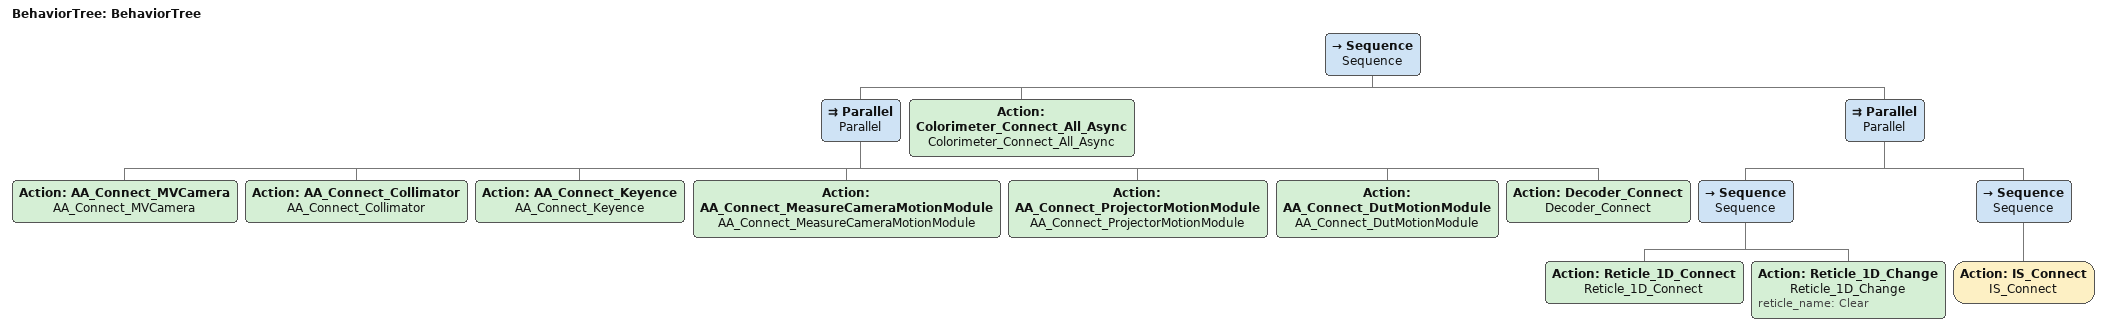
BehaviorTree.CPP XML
<?xml version="1.0"?>
<root main_tree_to_execute="BehaviorTree">
 <BehaviorTree ID="BehaviorTree">
  <!-- Add nodes here -->
  <Sequence name="Sequence">
   <Parallel name="Parallel">
    <Action name="AA_Connect_MVCamera" ID="AA_Connect_MVCamera"/>
    <Action name="AA_Connect_Collimator" ID="AA_Connect_Collimator"/>
    <Action name="AA_Connect_Keyence" ID="AA_Connect_Keyence"/>
    <Action name="AA_Connect_MeasureCameraMotionModule" ID="AA_Connect_MeasureCameraMotionModule"/>
    <Action name="AA_Connect_ProjectorMotionModule" ID="AA_Connect_ProjectorMotionModule"/>
    <Action name="AA_Connect_DutMotionModule" ID="AA_Connect_DutMotionModule"/>
    <Action name="Decoder_Connect" ID="Decoder_Connect"/>
   </Parallel>
   <Action name="Colorimeter_Connect_All_Async" ID="Colorimeter_Connect_All_Async"/>
   <Parallel name="Parallel">
    <!--reticle connect and move-->
    <Sequence name="Sequence">
     <Action name="Reticle_1D_Connect" ID="Reticle_1D_Connect"/>
     <Action name="Reticle_1D_Change" ID="Reticle_1D_Change" reticle_name="Clear"/>
    </Sequence>
    <!--integrating sphere & colorimeter connect and setting-->
    <Sequence name="Sequence">
     <Action name="IS_Connect" ID="IS_Connect"/>
    </Sequence>
   </Parallel>
  </Sequence>
 </BehaviorTree>
</root>
